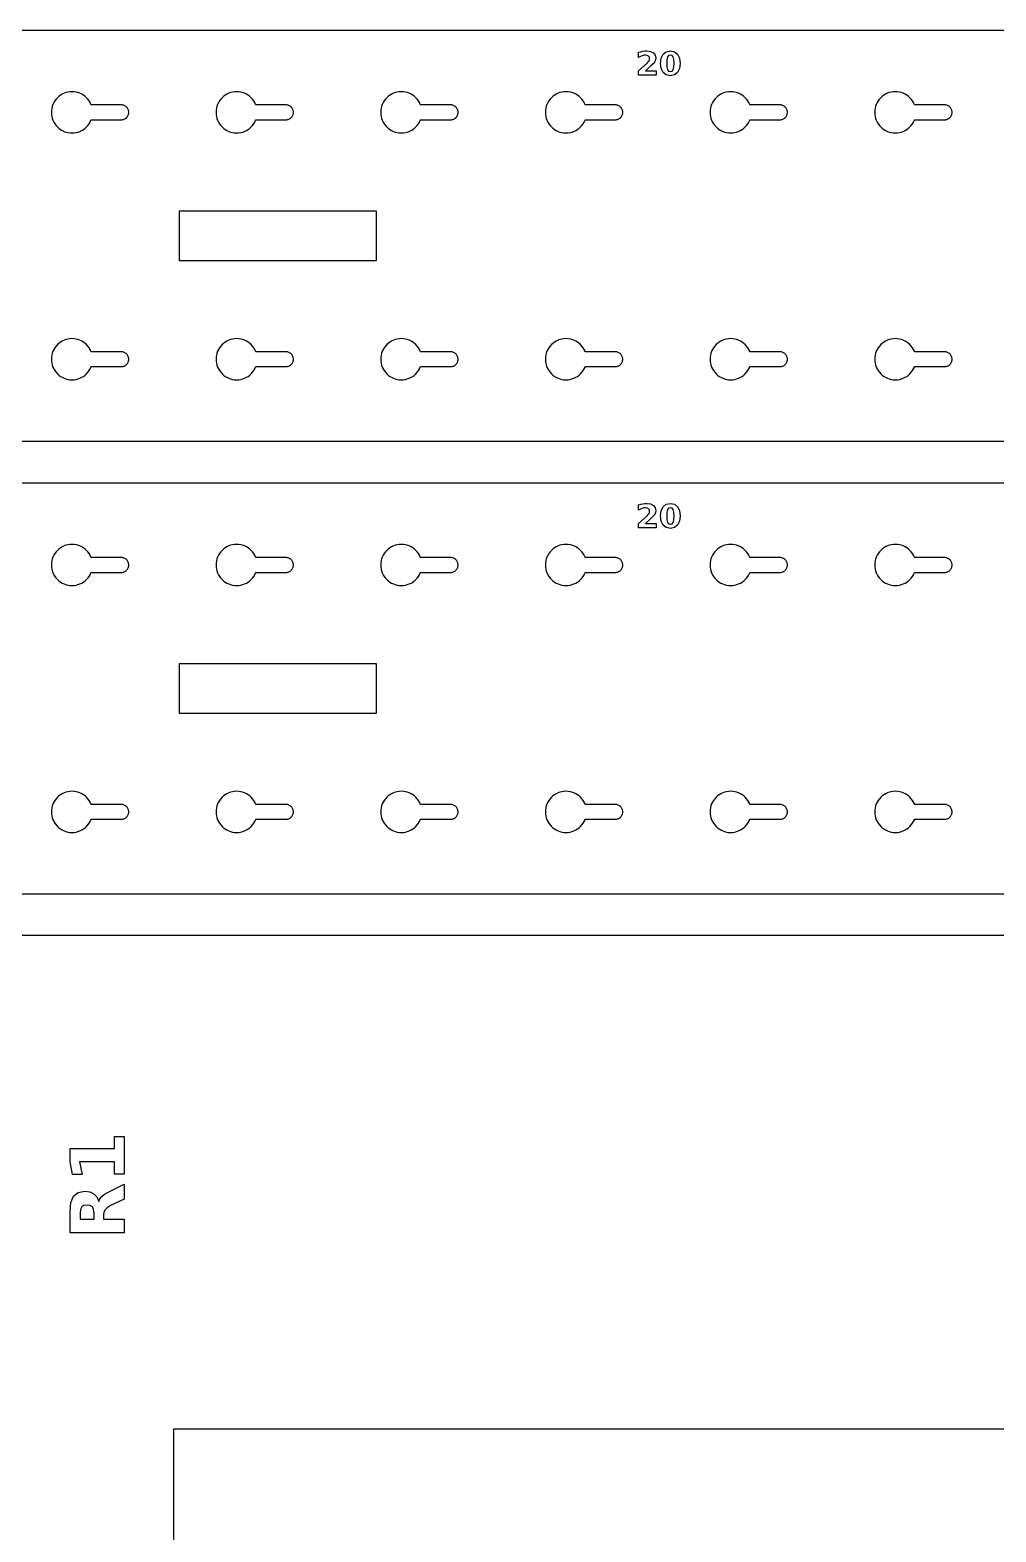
# Model space of a CAD drawing. Header units: millimetres. Extents: x 12 to 540, y 12 to 378.
# Drawn here: x 153.4 to 270.7, y 195 to 377.5 of the extents above; entities that cross this region are included whole.
import ezdxf

# ---------------------------------------------------------------- set-up
doc = ezdxf.new("R2010")
doc.units = ezdxf.units.MM
doc.layers.add('CUT', color=1, linetype='Continuous')
doc.layers.add('ENGRAVE', color=5, linetype='Continuous')

msp = doc.modelspace()

# ---------------------------------------------------------------- linework, layer by layer
at = {"layer": 'CUT', "color": 1}
for points in [[(18.5, 377.5), (448.5, 377.5), (448.5, 358.24), (458.4, 361.5), (458.4, 343.5), (448.5, 346.76), (448.5, 327.5), (18.5, 327.5), (18.5, 332.5), (12.5, 332.5), (12.5, 372.5), (18.5, 372.5)], [(160.43, 365.91), (160.58, 366.11), (160.7, 366.32), (160.81, 366.54), (160.83, 366.6), (164.5, 366.6), (164.59, 366.6), (164.68, 366.62), (164.76, 366.64), (164.84, 366.67), (164.92, 366.71), (165, 366.75), (165.07, 366.8), (165.14, 366.86), (165.2, 366.93), (165.25, 367), (165.29, 367.08), (165.33, 367.16), (165.36, 367.24), (165.38, 367.32), (165.4, 367.41), (165.4, 367.5), (165.4, 367.59), (165.38, 367.68), (165.36, 367.76), (165.33, 367.84), (165.29, 367.92), (165.25, 368), (165.2, 368.07), (165.14, 368.14), (165.07, 368.2), (165, 368.25), (164.92, 368.29), (164.84, 368.33), (164.76, 368.36), (164.68, 368.38), (164.59, 368.4), (164.5, 368.4), (160.83, 368.4), (160.81, 368.46), (160.7, 368.68), (160.58, 368.89), (160.43, 369.09), (160.27, 369.27), (160.09, 369.43), (159.89, 369.58), (159.68, 369.7), (159.46, 369.81), (159.23, 369.89), (158.99, 369.95), (158.75, 369.99), (158.5, 370), (158.25, 369.99), (158.01, 369.95), (157.77, 369.89), (157.54, 369.81), (157.32, 369.7), (157.11, 369.58), (156.91, 369.43), (156.73, 369.27), (156.57, 369.09), (156.42, 368.89), (156.3, 368.68), (156.19, 368.46), (156.11, 368.23), (156.05, 367.99), (156.01, 367.75), (156, 367.5), (156.01, 367.25), (156.05, 367.01), (156.11, 366.77), (156.19, 366.54), (156.3, 366.32), (156.42, 366.11), (156.57, 365.91), (156.73, 365.73), (156.91, 365.57), (157.11, 365.42), (157.32, 365.3), (157.54, 365.19), (157.77, 365.11), (158.01, 365.05), (158.25, 365.01), (158.5, 365), (158.75, 365.01), (158.99, 365.05), (159.23, 365.11), (159.46, 365.19), (159.68, 365.3), (159.89, 365.42), (160.09, 365.57), (160.27, 365.73)], [(180.43, 365.91), (180.58, 366.11), (180.7, 366.32), (180.81, 366.54), (180.83, 366.6), (184.5, 366.6), (184.59, 366.6), (184.68, 366.62), (184.76, 366.64), (184.84, 366.67), (184.92, 366.71), (185, 366.75), (185.07, 366.8), (185.14, 366.86), (185.2, 366.93), (185.25, 367), (185.29, 367.08), (185.33, 367.16), (185.36, 367.24), (185.38, 367.32), (185.4, 367.41), (185.4, 367.5), (185.4, 367.59), (185.38, 367.68), (185.36, 367.76), (185.33, 367.84), (185.29, 367.92), (185.25, 368), (185.2, 368.07), (185.14, 368.14), (185.07, 368.2), (185, 368.25), (184.92, 368.29), (184.84, 368.33), (184.76, 368.36), (184.68, 368.38), (184.59, 368.4), (184.5, 368.4), (180.83, 368.4), (180.81, 368.46), (180.7, 368.68), (180.58, 368.89), (180.43, 369.09), (180.27, 369.27), (180.09, 369.43), (179.89, 369.58), (179.68, 369.7), (179.46, 369.81), (179.23, 369.89), (178.99, 369.95), (178.75, 369.99), (178.5, 370), (178.25, 369.99), (178.01, 369.95), (177.77, 369.89), (177.54, 369.81), (177.32, 369.7), (177.11, 369.58), (176.91, 369.43), (176.73, 369.27), (176.57, 369.09), (176.42, 368.89), (176.3, 368.68), (176.19, 368.46), (176.11, 368.23), (176.05, 367.99), (176.01, 367.75), (176, 367.5), (176.01, 367.25), (176.05, 367.01), (176.11, 366.77), (176.19, 366.54), (176.3, 366.32), (176.42, 366.11), (176.57, 365.91), (176.73, 365.73), (176.91, 365.57), (177.11, 365.42), (177.32, 365.3), (177.54, 365.19), (177.77, 365.11), (178.01, 365.05), (178.25, 365.01), (178.5, 365), (178.75, 365.01), (178.99, 365.05), (179.23, 365.11), (179.46, 365.19), (179.68, 365.3), (179.89, 365.42), (180.09, 365.57), (180.27, 365.73)], [(200.43, 365.91), (200.58, 366.11), (200.7, 366.32), (200.81, 366.54), (200.83, 366.6), (204.5, 366.6), (204.59, 366.6), (204.68, 366.62), (204.76, 366.64), (204.84, 366.67), (204.92, 366.71), (205, 366.75), (205.07, 366.8), (205.14, 366.86), (205.2, 366.93), (205.25, 367), (205.29, 367.08), (205.33, 367.16), (205.36, 367.24), (205.38, 367.32), (205.4, 367.41), (205.4, 367.5), (205.4, 367.59), (205.38, 367.68), (205.36, 367.76), (205.33, 367.84), (205.29, 367.92), (205.25, 368), (205.2, 368.07), (205.14, 368.14), (205.07, 368.2), (205, 368.25), (204.92, 368.29), (204.84, 368.33), (204.76, 368.36), (204.68, 368.38), (204.59, 368.4), (204.5, 368.4), (200.83, 368.4), (200.81, 368.46), (200.7, 368.68), (200.58, 368.89), (200.43, 369.09), (200.27, 369.27), (200.09, 369.43), (199.89, 369.58), (199.68, 369.7), (199.46, 369.81), (199.23, 369.89), (198.99, 369.95), (198.75, 369.99), (198.5, 370), (198.25, 369.99), (198.01, 369.95), (197.77, 369.89), (197.54, 369.81), (197.32, 369.7), (197.11, 369.58), (196.91, 369.43), (196.73, 369.27), (196.57, 369.09), (196.42, 368.89), (196.3, 368.68), (196.19, 368.46), (196.11, 368.23), (196.05, 367.99), (196.01, 367.75), (196, 367.5), (196.01, 367.25), (196.05, 367.01), (196.11, 366.77), (196.19, 366.54), (196.3, 366.32), (196.42, 366.11), (196.57, 365.91), (196.73, 365.73), (196.91, 365.57), (197.11, 365.42), (197.32, 365.3), (197.54, 365.19), (197.77, 365.11), (198.01, 365.05), (198.25, 365.01), (198.5, 365), (198.75, 365.01), (198.99, 365.05), (199.23, 365.11), (199.46, 365.19), (199.68, 365.3), (199.89, 365.42), (200.09, 365.57), (200.27, 365.73)], [(220.27, 365.73), (220.43, 365.91), (220.58, 366.11), (220.7, 366.32), (220.81, 366.54), (220.83, 366.6), (224.5, 366.6), (224.59, 366.6), (224.68, 366.62), (224.76, 366.64), (224.84, 366.67), (224.92, 366.71), (225, 366.75), (225.07, 366.8), (225.14, 366.86), (225.2, 366.93), (225.25, 367), (225.29, 367.08), (225.33, 367.16), (225.36, 367.24), (225.38, 367.32), (225.4, 367.41), (225.4, 367.5), (225.4, 367.59), (225.38, 367.68), (225.36, 367.76), (225.33, 367.84), (225.29, 367.92), (225.25, 368), (225.2, 368.07), (225.14, 368.14), (225.07, 368.2), (225, 368.25), (224.92, 368.29), (224.84, 368.33), (224.76, 368.36), (224.68, 368.38), (224.59, 368.4), (224.5, 368.4), (220.83, 368.4), (220.81, 368.46), (220.7, 368.68), (220.58, 368.89), (220.43, 369.09), (220.27, 369.27), (220.09, 369.43), (219.89, 369.58), (219.68, 369.7), (219.46, 369.81), (219.23, 369.89), (218.99, 369.95), (218.75, 369.99), (218.5, 370), (218.25, 369.99), (218.01, 369.95), (217.77, 369.89), (217.54, 369.81), (217.32, 369.7), (217.11, 369.58), (216.91, 369.43), (216.73, 369.27), (216.57, 369.09), (216.42, 368.89), (216.3, 368.68), (216.19, 368.46), (216.11, 368.23), (216.05, 367.99), (216.01, 367.75), (216, 367.5), (216.01, 367.25), (216.05, 367.01), (216.11, 366.77), (216.19, 366.54), (216.3, 366.32), (216.42, 366.11), (216.57, 365.91), (216.73, 365.73), (216.91, 365.57), (217.11, 365.42), (217.32, 365.3), (217.54, 365.19), (217.77, 365.11), (218.01, 365.05), (218.25, 365.01), (218.5, 365), (218.75, 365.01), (218.99, 365.05), (219.23, 365.11), (219.46, 365.19), (219.68, 365.3), (219.89, 365.42), (220.09, 365.57)], [(240.27, 365.73), (240.43, 365.91), (240.58, 366.11), (240.7, 366.32), (240.81, 366.54), (240.83, 366.6), (244.5, 366.6), (244.59, 366.6), (244.68, 366.62), (244.76, 366.64), (244.84, 366.67), (244.92, 366.71), (245, 366.75), (245.07, 366.8), (245.14, 366.86), (245.2, 366.93), (245.25, 367), (245.29, 367.08), (245.33, 367.16), (245.36, 367.24), (245.38, 367.32), (245.4, 367.41), (245.4, 367.5), (245.4, 367.59), (245.38, 367.68), (245.36, 367.76), (245.33, 367.84), (245.29, 367.92), (245.25, 368), (245.2, 368.07), (245.14, 368.14), (245.07, 368.2), (245, 368.25), (244.92, 368.29), (244.84, 368.33), (244.76, 368.36), (244.68, 368.38), (244.59, 368.4), (244.5, 368.4), (240.83, 368.4), (240.81, 368.46), (240.7, 368.68), (240.58, 368.89), (240.43, 369.09), (240.27, 369.27), (240.09, 369.43), (239.89, 369.58), (239.68, 369.7), (239.46, 369.81), (239.23, 369.89), (238.99, 369.95), (238.75, 369.99), (238.5, 370), (238.25, 369.99), (238.01, 369.95), (237.77, 369.89), (237.54, 369.81), (237.32, 369.7), (237.11, 369.58), (236.91, 369.43), (236.73, 369.27), (236.57, 369.09), (236.42, 368.89), (236.3, 368.68), (236.19, 368.46), (236.11, 368.23), (236.05, 367.99), (236.01, 367.75), (236, 367.5), (236.01, 367.25), (236.05, 367.01), (236.11, 366.77), (236.19, 366.54), (236.3, 366.32), (236.42, 366.11), (236.57, 365.91), (236.73, 365.73), (236.91, 365.57), (237.11, 365.42), (237.32, 365.3), (237.54, 365.19), (237.77, 365.11), (238.01, 365.05), (238.25, 365.01), (238.5, 365), (238.75, 365.01), (238.99, 365.05), (239.23, 365.11), (239.46, 365.19), (239.68, 365.3), (239.89, 365.42), (240.09, 365.57)], [(260.43, 365.91), (260.58, 366.11), (260.7, 366.32), (260.81, 366.54), (260.83, 366.6), (264.5, 366.6), (264.59, 366.6), (264.68, 366.62), (264.76, 366.64), (264.84, 366.67), (264.92, 366.71), (265, 366.75), (265.07, 366.8), (265.14, 366.86), (265.2, 366.93), (265.25, 367), (265.29, 367.08), (265.33, 367.16), (265.36, 367.24), (265.38, 367.32), (265.4, 367.41), (265.4, 367.5), (265.4, 367.59), (265.38, 367.68), (265.36, 367.76), (265.33, 367.84), (265.29, 367.92), (265.25, 368), (265.2, 368.07), (265.14, 368.14), (265.07, 368.2), (265, 368.25), (264.92, 368.29), (264.84, 368.33), (264.76, 368.36), (264.68, 368.38), (264.59, 368.4), (264.5, 368.4), (260.83, 368.4), (260.81, 368.46), (260.7, 368.68), (260.58, 368.89), (260.43, 369.09), (260.27, 369.27), (260.09, 369.43), (259.89, 369.58), (259.68, 369.7), (259.46, 369.81), (259.23, 369.89), (258.99, 369.95), (258.75, 369.99), (258.5, 370), (258.25, 369.99), (258.01, 369.95), (257.77, 369.89), (257.54, 369.81), (257.32, 369.7), (257.11, 369.58), (256.91, 369.43), (256.73, 369.27), (256.57, 369.09), (256.42, 368.89), (256.3, 368.68), (256.19, 368.46), (256.11, 368.23), (256.05, 367.99), (256.01, 367.75), (256, 367.5), (256.01, 367.25), (256.05, 367.01), (256.11, 366.77), (256.19, 366.54), (256.3, 366.32), (256.42, 366.11), (256.57, 365.91), (256.73, 365.73), (256.91, 365.57), (257.11, 365.42), (257.32, 365.3), (257.54, 365.19), (257.77, 365.11), (258.01, 365.05), (258.25, 365.01), (258.5, 365), (258.75, 365.01), (258.99, 365.05), (259.23, 365.11), (259.46, 365.19), (259.68, 365.3), (259.89, 365.42), (260.09, 365.57), (260.27, 365.73)], [(195.5, 349.5), (195.5, 355.5), (171.5, 355.5), (171.5, 349.5)], [(160.43, 335.91), (160.58, 336.11), (160.7, 336.32), (160.81, 336.54), (160.83, 336.6), (164.5, 336.6), (164.59, 336.6), (164.68, 336.62), (164.76, 336.64), (164.84, 336.67), (164.92, 336.71), (165, 336.75), (165.07, 336.8), (165.14, 336.86), (165.2, 336.93), (165.25, 337), (165.29, 337.08), (165.33, 337.16), (165.36, 337.24), (165.38, 337.32), (165.4, 337.41), (165.4, 337.5), (165.4, 337.59), (165.38, 337.68), (165.36, 337.76), (165.33, 337.84), (165.29, 337.92), (165.25, 338), (165.2, 338.07), (165.14, 338.14), (165.07, 338.2), (165, 338.25), (164.92, 338.29), (164.84, 338.33), (164.76, 338.36), (164.68, 338.38), (164.59, 338.4), (164.5, 338.4), (160.83, 338.4), (160.81, 338.46), (160.7, 338.68), (160.58, 338.89), (160.43, 339.09), (160.27, 339.27), (160.09, 339.43), (159.89, 339.58), (159.68, 339.7), (159.46, 339.81), (159.23, 339.89), (158.99, 339.95), (158.75, 339.99), (158.5, 340), (158.25, 339.99), (158.01, 339.95), (157.77, 339.89), (157.54, 339.81), (157.32, 339.7), (157.11, 339.58), (156.91, 339.43), (156.73, 339.27), (156.57, 339.09), (156.42, 338.89), (156.3, 338.68), (156.19, 338.46), (156.11, 338.23), (156.05, 337.99), (156.01, 337.75), (156, 337.5), (156.01, 337.25), (156.05, 337.01), (156.11, 336.77), (156.19, 336.54), (156.3, 336.32), (156.42, 336.11), (156.57, 335.91), (156.73, 335.73), (156.91, 335.57), (157.11, 335.42), (157.32, 335.3), (157.54, 335.19), (157.77, 335.11), (158.01, 335.05), (158.25, 335.01), (158.5, 335), (158.75, 335.01), (158.99, 335.05), (159.23, 335.11), (159.46, 335.19), (159.68, 335.3), (159.89, 335.42), (160.09, 335.57), (160.27, 335.73)], [(180.43, 335.91), (180.58, 336.11), (180.7, 336.32), (180.81, 336.54), (180.83, 336.6), (184.5, 336.6), (184.59, 336.6), (184.68, 336.62), (184.76, 336.64), (184.84, 336.67), (184.92, 336.71), (185, 336.75), (185.07, 336.8), (185.14, 336.86), (185.2, 336.93), (185.25, 337), (185.29, 337.08), (185.33, 337.16), (185.36, 337.24), (185.38, 337.32), (185.4, 337.41), (185.4, 337.5), (185.4, 337.59), (185.38, 337.68), (185.36, 337.76), (185.33, 337.84), (185.29, 337.92), (185.25, 338), (185.2, 338.07), (185.14, 338.14), (185.07, 338.2), (185, 338.25), (184.92, 338.29), (184.84, 338.33), (184.76, 338.36), (184.68, 338.38), (184.59, 338.4), (184.5, 338.4), (180.83, 338.4), (180.81, 338.46), (180.7, 338.68), (180.58, 338.89), (180.43, 339.09), (180.27, 339.27), (180.09, 339.43), (179.89, 339.58), (179.68, 339.7), (179.46, 339.81), (179.23, 339.89), (178.99, 339.95), (178.75, 339.99), (178.5, 340), (178.25, 339.99), (178.01, 339.95), (177.77, 339.89), (177.54, 339.81), (177.32, 339.7), (177.11, 339.58), (176.91, 339.43), (176.73, 339.27), (176.57, 339.09), (176.42, 338.89), (176.3, 338.68), (176.19, 338.46), (176.11, 338.23), (176.05, 337.99), (176.01, 337.75), (176, 337.5), (176.01, 337.25), (176.05, 337.01), (176.11, 336.77), (176.19, 336.54), (176.3, 336.32), (176.42, 336.11), (176.57, 335.91), (176.73, 335.73), (176.91, 335.57), (177.11, 335.42), (177.32, 335.3), (177.54, 335.19), (177.77, 335.11), (178.01, 335.05), (178.25, 335.01), (178.5, 335), (178.75, 335.01), (178.99, 335.05), (179.23, 335.11), (179.46, 335.19), (179.68, 335.3), (179.89, 335.42), (180.09, 335.57), (180.27, 335.73)], [(200.43, 335.91), (200.58, 336.11), (200.7, 336.32), (200.81, 336.54), (200.83, 336.6), (204.5, 336.6), (204.59, 336.6), (204.68, 336.62), (204.76, 336.64), (204.84, 336.67), (204.92, 336.71), (205, 336.75), (205.07, 336.8), (205.14, 336.86), (205.2, 336.93), (205.25, 337), (205.29, 337.08), (205.33, 337.16), (205.36, 337.24), (205.38, 337.32), (205.4, 337.41), (205.4, 337.5), (205.4, 337.59), (205.38, 337.68), (205.36, 337.76), (205.33, 337.84), (205.29, 337.92), (205.25, 338), (205.2, 338.07), (205.14, 338.14), (205.07, 338.2), (205, 338.25), (204.92, 338.29), (204.84, 338.33), (204.76, 338.36), (204.68, 338.38), (204.59, 338.4), (204.5, 338.4), (200.83, 338.4), (200.81, 338.46), (200.7, 338.68), (200.58, 338.89), (200.43, 339.09), (200.27, 339.27), (200.09, 339.43), (199.89, 339.58), (199.68, 339.7), (199.46, 339.81), (199.23, 339.89), (198.99, 339.95), (198.75, 339.99), (198.5, 340), (198.25, 339.99), (198.01, 339.95), (197.77, 339.89), (197.54, 339.81), (197.32, 339.7), (197.11, 339.58), (196.91, 339.43), (196.73, 339.27), (196.57, 339.09), (196.42, 338.89), (196.3, 338.68), (196.19, 338.46), (196.11, 338.23), (196.05, 337.99), (196.01, 337.75), (196, 337.5), (196.01, 337.25), (196.05, 337.01), (196.11, 336.77), (196.19, 336.54), (196.3, 336.32), (196.42, 336.11), (196.57, 335.91), (196.73, 335.73), (196.91, 335.57), (197.11, 335.42), (197.32, 335.3), (197.54, 335.19), (197.77, 335.11), (198.01, 335.05), (198.25, 335.01), (198.5, 335), (198.75, 335.01), (198.99, 335.05), (199.23, 335.11), (199.46, 335.19), (199.68, 335.3), (199.89, 335.42), (200.09, 335.57), (200.27, 335.73)], [(220.43, 335.91), (220.58, 336.11), (220.7, 336.32), (220.81, 336.54), (220.83, 336.6), (224.5, 336.6), (224.59, 336.6), (224.68, 336.62), (224.76, 336.64), (224.84, 336.67), (224.92, 336.71), (225, 336.75), (225.07, 336.8), (225.14, 336.86), (225.2, 336.93), (225.25, 337), (225.29, 337.08), (225.33, 337.16), (225.36, 337.24), (225.38, 337.32), (225.4, 337.41), (225.4, 337.5), (225.4, 337.59), (225.38, 337.68), (225.36, 337.76), (225.33, 337.84), (225.29, 337.92), (225.25, 338), (225.2, 338.07), (225.14, 338.14), (225.07, 338.2), (225, 338.25), (224.92, 338.29), (224.84, 338.33), (224.76, 338.36), (224.68, 338.38), (224.59, 338.4), (224.5, 338.4), (220.83, 338.4), (220.81, 338.46), (220.7, 338.68), (220.58, 338.89), (220.43, 339.09), (220.27, 339.27), (220.09, 339.43), (219.89, 339.58), (219.68, 339.7), (219.46, 339.81), (219.23, 339.89), (218.99, 339.95), (218.75, 339.99), (218.5, 340), (218.25, 339.99), (218.01, 339.95), (217.77, 339.89), (217.54, 339.81), (217.32, 339.7), (217.11, 339.58), (216.91, 339.43), (216.73, 339.27), (216.57, 339.09), (216.42, 338.89), (216.3, 338.68), (216.19, 338.46), (216.11, 338.23), (216.05, 337.99), (216.01, 337.75), (216, 337.5), (216.01, 337.25), (216.05, 337.01), (216.11, 336.77), (216.19, 336.54), (216.3, 336.32), (216.42, 336.11), (216.57, 335.91), (216.73, 335.73), (216.91, 335.57), (217.11, 335.42), (217.32, 335.3), (217.54, 335.19), (217.77, 335.11), (218.01, 335.05), (218.25, 335.01), (218.5, 335), (218.75, 335.01), (218.99, 335.05), (219.23, 335.11), (219.46, 335.19), (219.68, 335.3), (219.89, 335.42), (220.09, 335.57), (220.27, 335.73)], [(240.43, 335.91), (240.58, 336.11), (240.7, 336.32), (240.81, 336.54), (240.83, 336.6), (244.5, 336.6), (244.59, 336.6), (244.68, 336.62), (244.76, 336.64), (244.84, 336.67), (244.92, 336.71), (245, 336.75), (245.07, 336.8), (245.14, 336.86), (245.2, 336.93), (245.25, 337), (245.29, 337.08), (245.33, 337.16), (245.36, 337.24), (245.38, 337.32), (245.4, 337.41), (245.4, 337.5), (245.4, 337.59), (245.38, 337.68), (245.36, 337.76), (245.33, 337.84), (245.29, 337.92), (245.25, 338), (245.2, 338.07), (245.14, 338.14), (245.07, 338.2), (245, 338.25), (244.92, 338.29), (244.84, 338.33), (244.76, 338.36), (244.68, 338.38), (244.59, 338.4), (244.5, 338.4), (240.83, 338.4), (240.81, 338.46), (240.7, 338.68), (240.58, 338.89), (240.43, 339.09), (240.27, 339.27), (240.09, 339.43), (239.89, 339.58), (239.68, 339.7), (239.46, 339.81), (239.23, 339.89), (238.99, 339.95), (238.75, 339.99), (238.5, 340), (238.25, 339.99), (238.01, 339.95), (237.77, 339.89), (237.54, 339.81), (237.32, 339.7), (237.11, 339.58), (236.91, 339.43), (236.73, 339.27), (236.57, 339.09), (236.42, 338.89), (236.3, 338.68), (236.19, 338.46), (236.11, 338.23), (236.05, 337.99), (236.01, 337.75), (236, 337.5), (236.01, 337.25), (236.05, 337.01), (236.11, 336.77), (236.19, 336.54), (236.3, 336.32), (236.42, 336.11), (236.57, 335.91), (236.73, 335.73), (236.91, 335.57), (237.11, 335.42), (237.32, 335.3), (237.54, 335.19), (237.77, 335.11), (238.01, 335.05), (238.25, 335.01), (238.5, 335), (238.75, 335.01), (238.99, 335.05), (239.23, 335.11), (239.46, 335.19), (239.68, 335.3), (239.89, 335.42), (240.09, 335.57), (240.27, 335.73)], [(260.43, 335.91), (260.58, 336.11), (260.7, 336.32), (260.81, 336.54), (260.83, 336.6), (264.5, 336.6), (264.59, 336.6), (264.68, 336.62), (264.76, 336.64), (264.84, 336.67), (264.92, 336.71), (265, 336.75), (265.07, 336.8), (265.14, 336.86), (265.2, 336.93), (265.25, 337), (265.29, 337.08), (265.33, 337.16), (265.36, 337.24), (265.38, 337.32), (265.4, 337.41), (265.4, 337.5), (265.4, 337.59), (265.38, 337.68), (265.36, 337.76), (265.33, 337.84), (265.29, 337.92), (265.25, 338), (265.2, 338.07), (265.14, 338.14), (265.07, 338.2), (265, 338.25), (264.92, 338.29), (264.84, 338.33), (264.76, 338.36), (264.68, 338.38), (264.59, 338.4), (264.5, 338.4), (260.83, 338.4), (260.81, 338.46), (260.7, 338.68), (260.58, 338.89), (260.43, 339.09), (260.27, 339.27), (260.09, 339.43), (259.89, 339.58), (259.68, 339.7), (259.46, 339.81), (259.23, 339.89), (258.99, 339.95), (258.75, 339.99), (258.5, 340), (258.25, 339.99), (258.01, 339.95), (257.77, 339.89), (257.54, 339.81), (257.32, 339.7), (257.11, 339.58), (256.91, 339.43), (256.73, 339.27), (256.57, 339.09), (256.42, 338.89), (256.3, 338.68), (256.19, 338.46), (256.11, 338.23), (256.05, 337.99), (256.01, 337.75), (256, 337.5), (256.01, 337.25), (256.05, 337.01), (256.11, 336.77), (256.19, 336.54), (256.3, 336.32), (256.42, 336.11), (256.57, 335.91), (256.73, 335.73), (256.91, 335.57), (257.11, 335.42), (257.32, 335.3), (257.54, 335.19), (257.77, 335.11), (258.01, 335.05), (258.25, 335.01), (258.5, 335), (258.75, 335.01), (258.99, 335.05), (259.23, 335.11), (259.46, 335.19), (259.68, 335.3), (259.89, 335.42), (260.09, 335.57), (260.27, 335.73)], [(18.5, 322.5), (448.5, 322.5), (448.5, 303.24), (458.4, 306.5), (458.4, 288.5), (448.5, 291.76), (448.5, 272.5), (18.5, 272.5), (18.5, 277.5), (12.5, 277.5), (12.5, 317.5), (18.5, 317.5)], [(160.43, 310.91), (160.58, 311.11), (160.7, 311.32), (160.81, 311.54), (160.83, 311.6), (164.5, 311.6), (164.59, 311.6), (164.68, 311.62), (164.76, 311.64), (164.84, 311.67), (164.92, 311.71), (165, 311.75), (165.07, 311.8), (165.14, 311.86), (165.2, 311.93), (165.25, 312), (165.29, 312.08), (165.33, 312.16), (165.36, 312.24), (165.38, 312.32), (165.4, 312.41), (165.4, 312.5), (165.4, 312.59), (165.38, 312.68), (165.36, 312.76), (165.33, 312.84), (165.29, 312.92), (165.25, 313), (165.2, 313.07), (165.14, 313.14), (165.07, 313.2), (165, 313.25), (164.92, 313.29), (164.84, 313.33), (164.76, 313.36), (164.68, 313.38), (164.59, 313.4), (164.5, 313.4), (160.83, 313.4), (160.81, 313.46), (160.7, 313.68), (160.58, 313.89), (160.43, 314.09), (160.27, 314.27), (160.09, 314.43), (159.89, 314.58), (159.68, 314.7), (159.46, 314.81), (159.23, 314.89), (158.99, 314.95), (158.75, 314.99), (158.5, 315), (158.25, 314.99), (158.01, 314.95), (157.77, 314.89), (157.54, 314.81), (157.32, 314.7), (157.11, 314.58), (156.91, 314.43), (156.73, 314.27), (156.57, 314.09), (156.42, 313.89), (156.3, 313.68), (156.19, 313.46), (156.11, 313.23), (156.05, 312.99), (156.01, 312.75), (156, 312.5), (156.01, 312.25), (156.05, 312.01), (156.11, 311.77), (156.19, 311.54), (156.3, 311.32), (156.42, 311.11), (156.57, 310.91), (156.73, 310.73), (156.91, 310.57), (157.11, 310.42), (157.32, 310.3), (157.54, 310.19), (157.77, 310.11), (158.01, 310.05), (158.25, 310.01), (158.5, 310), (158.75, 310.01), (158.99, 310.05), (159.23, 310.11), (159.46, 310.19), (159.68, 310.3), (159.89, 310.42), (160.09, 310.57), (160.27, 310.73)], [(180.43, 310.91), (180.58, 311.11), (180.7, 311.32), (180.81, 311.54), (180.83, 311.6), (184.5, 311.6), (184.59, 311.6), (184.68, 311.62), (184.76, 311.64), (184.84, 311.67), (184.92, 311.71), (185, 311.75), (185.07, 311.8), (185.14, 311.86), (185.2, 311.93), (185.25, 312), (185.29, 312.08), (185.33, 312.16), (185.36, 312.24), (185.38, 312.32), (185.4, 312.41), (185.4, 312.5), (185.4, 312.59), (185.38, 312.68), (185.36, 312.76), (185.33, 312.84), (185.29, 312.92), (185.25, 313), (185.2, 313.07), (185.14, 313.14), (185.07, 313.2), (185, 313.25), (184.92, 313.29), (184.84, 313.33), (184.76, 313.36), (184.68, 313.38), (184.59, 313.4), (184.5, 313.4), (180.83, 313.4), (180.81, 313.46), (180.7, 313.68), (180.58, 313.89), (180.43, 314.09), (180.27, 314.27), (180.09, 314.43), (179.89, 314.58), (179.68, 314.7), (179.46, 314.81), (179.23, 314.89), (178.99, 314.95), (178.75, 314.99), (178.5, 315), (178.25, 314.99), (178.01, 314.95), (177.77, 314.89), (177.54, 314.81), (177.32, 314.7), (177.11, 314.58), (176.91, 314.43), (176.73, 314.27), (176.57, 314.09), (176.42, 313.89), (176.3, 313.68), (176.19, 313.46), (176.11, 313.23), (176.05, 312.99), (176.01, 312.75), (176, 312.5), (176.01, 312.25), (176.05, 312.01), (176.11, 311.77), (176.19, 311.54), (176.3, 311.32), (176.42, 311.11), (176.57, 310.91), (176.73, 310.73), (176.91, 310.57), (177.11, 310.42), (177.32, 310.3), (177.54, 310.19), (177.77, 310.11), (178.01, 310.05), (178.25, 310.01), (178.5, 310), (178.75, 310.01), (178.99, 310.05), (179.23, 310.11), (179.46, 310.19), (179.68, 310.3), (179.89, 310.42), (180.09, 310.57), (180.27, 310.73)], [(200.43, 310.91), (200.58, 311.11), (200.7, 311.32), (200.81, 311.54), (200.83, 311.6), (204.5, 311.6), (204.59, 311.6), (204.68, 311.62), (204.76, 311.64), (204.84, 311.67), (204.92, 311.71), (205, 311.75), (205.07, 311.8), (205.14, 311.86), (205.2, 311.93), (205.25, 312), (205.29, 312.08), (205.33, 312.16), (205.36, 312.24), (205.38, 312.32), (205.4, 312.41), (205.4, 312.5), (205.4, 312.59), (205.38, 312.68), (205.36, 312.76), (205.33, 312.84), (205.29, 312.92), (205.25, 313), (205.2, 313.07), (205.14, 313.14), (205.07, 313.2), (205, 313.25), (204.92, 313.29), (204.84, 313.33), (204.76, 313.36), (204.68, 313.38), (204.59, 313.4), (204.5, 313.4), (200.83, 313.4), (200.81, 313.46), (200.7, 313.68), (200.58, 313.89), (200.43, 314.09), (200.27, 314.27), (200.09, 314.43), (199.89, 314.58), (199.68, 314.7), (199.46, 314.81), (199.23, 314.89), (198.99, 314.95), (198.75, 314.99), (198.5, 315), (198.25, 314.99), (198.01, 314.95), (197.77, 314.89), (197.54, 314.81), (197.32, 314.7), (197.11, 314.58), (196.91, 314.43), (196.73, 314.27), (196.57, 314.09), (196.42, 313.89), (196.3, 313.68), (196.19, 313.46), (196.11, 313.23), (196.05, 312.99), (196.01, 312.75), (196, 312.5), (196.01, 312.25), (196.05, 312.01), (196.11, 311.77), (196.19, 311.54), (196.3, 311.32), (196.42, 311.11), (196.57, 310.91), (196.73, 310.73), (196.91, 310.57), (197.11, 310.42), (197.32, 310.3), (197.54, 310.19), (197.77, 310.11), (198.01, 310.05), (198.25, 310.01), (198.5, 310), (198.75, 310.01), (198.99, 310.05), (199.23, 310.11), (199.46, 310.19), (199.68, 310.3), (199.89, 310.42), (200.09, 310.57), (200.27, 310.73)], [(220.27, 310.73), (220.43, 310.91), (220.58, 311.11), (220.7, 311.32), (220.81, 311.54), (220.83, 311.6), (224.5, 311.6), (224.59, 311.6), (224.68, 311.62), (224.76, 311.64), (224.84, 311.67), (224.92, 311.71), (225, 311.75), (225.07, 311.8), (225.14, 311.86), (225.2, 311.93), (225.25, 312), (225.29, 312.08), (225.33, 312.16), (225.36, 312.24), (225.38, 312.32), (225.4, 312.41), (225.4, 312.5), (225.4, 312.59), (225.38, 312.68), (225.36, 312.76), (225.33, 312.84), (225.29, 312.92), (225.25, 313), (225.2, 313.07), (225.14, 313.14), (225.07, 313.2), (225, 313.25), (224.92, 313.29), (224.84, 313.33), (224.76, 313.36), (224.68, 313.38), (224.59, 313.4), (224.5, 313.4), (220.83, 313.4), (220.81, 313.46), (220.7, 313.68), (220.58, 313.89), (220.43, 314.09), (220.27, 314.27), (220.09, 314.43), (219.89, 314.58), (219.68, 314.7), (219.46, 314.81), (219.23, 314.89), (218.99, 314.95), (218.75, 314.99), (218.5, 315), (218.25, 314.99), (218.01, 314.95), (217.77, 314.89), (217.54, 314.81), (217.32, 314.7), (217.11, 314.58), (216.91, 314.43), (216.73, 314.27), (216.57, 314.09), (216.42, 313.89), (216.3, 313.68), (216.19, 313.46), (216.11, 313.23), (216.05, 312.99), (216.01, 312.75), (216, 312.5), (216.01, 312.25), (216.05, 312.01), (216.11, 311.77), (216.19, 311.54), (216.3, 311.32), (216.42, 311.11), (216.57, 310.91), (216.73, 310.73), (216.91, 310.57), (217.11, 310.42), (217.32, 310.3), (217.54, 310.19), (217.77, 310.11), (218.01, 310.05), (218.25, 310.01), (218.5, 310), (218.75, 310.01), (218.99, 310.05), (219.23, 310.11), (219.46, 310.19), (219.68, 310.3), (219.89, 310.42), (220.09, 310.57)], [(240.27, 310.73), (240.43, 310.91), (240.58, 311.11), (240.7, 311.32), (240.81, 311.54), (240.83, 311.6), (244.5, 311.6), (244.59, 311.6), (244.68, 311.62), (244.76, 311.64), (244.84, 311.67), (244.92, 311.71), (245, 311.75), (245.07, 311.8), (245.14, 311.86), (245.2, 311.93), (245.25, 312), (245.29, 312.08), (245.33, 312.16), (245.36, 312.24), (245.38, 312.32), (245.4, 312.41), (245.4, 312.5), (245.4, 312.59), (245.38, 312.68), (245.36, 312.76), (245.33, 312.84), (245.29, 312.92), (245.25, 313), (245.2, 313.07), (245.14, 313.14), (245.07, 313.2), (245, 313.25), (244.92, 313.29), (244.84, 313.33), (244.76, 313.36), (244.68, 313.38), (244.59, 313.4), (244.5, 313.4), (240.83, 313.4), (240.81, 313.46), (240.7, 313.68), (240.58, 313.89), (240.43, 314.09), (240.27, 314.27), (240.09, 314.43), (239.89, 314.58), (239.68, 314.7), (239.46, 314.81), (239.23, 314.89), (238.99, 314.95), (238.75, 314.99), (238.5, 315), (238.25, 314.99), (238.01, 314.95), (237.77, 314.89), (237.54, 314.81), (237.32, 314.7), (237.11, 314.58), (236.91, 314.43), (236.73, 314.27), (236.57, 314.09), (236.42, 313.89), (236.3, 313.68), (236.19, 313.46), (236.11, 313.23), (236.05, 312.99), (236.01, 312.75), (236, 312.5), (236.01, 312.25), (236.05, 312.01), (236.11, 311.77), (236.19, 311.54), (236.3, 311.32), (236.42, 311.11), (236.57, 310.91), (236.73, 310.73), (236.91, 310.57), (237.11, 310.42), (237.32, 310.3), (237.54, 310.19), (237.77, 310.11), (238.01, 310.05), (238.25, 310.01), (238.5, 310), (238.75, 310.01), (238.99, 310.05), (239.23, 310.11), (239.46, 310.19), (239.68, 310.3), (239.89, 310.42), (240.09, 310.57)], [(260.43, 310.91), (260.58, 311.11), (260.7, 311.32), (260.81, 311.54), (260.83, 311.6), (264.5, 311.6), (264.59, 311.6), (264.68, 311.62), (264.76, 311.64), (264.84, 311.67), (264.92, 311.71), (265, 311.75), (265.07, 311.8), (265.14, 311.86), (265.2, 311.93), (265.25, 312), (265.29, 312.08), (265.33, 312.16), (265.36, 312.24), (265.38, 312.32), (265.4, 312.41), (265.4, 312.5), (265.4, 312.59), (265.38, 312.68), (265.36, 312.76), (265.33, 312.84), (265.29, 312.92), (265.25, 313), (265.2, 313.07), (265.14, 313.14), (265.07, 313.2), (265, 313.25), (264.92, 313.29), (264.84, 313.33), (264.76, 313.36), (264.68, 313.38), (264.59, 313.4), (264.5, 313.4), (260.83, 313.4), (260.81, 313.46), (260.7, 313.68), (260.58, 313.89), (260.43, 314.09), (260.27, 314.27), (260.09, 314.43), (259.89, 314.58), (259.68, 314.7), (259.46, 314.81), (259.23, 314.89), (258.99, 314.95), (258.75, 314.99), (258.5, 315), (258.25, 314.99), (258.01, 314.95), (257.77, 314.89), (257.54, 314.81), (257.32, 314.7), (257.11, 314.58), (256.91, 314.43), (256.73, 314.27), (256.57, 314.09), (256.42, 313.89), (256.3, 313.68), (256.19, 313.46), (256.11, 313.23), (256.05, 312.99), (256.01, 312.75), (256, 312.5), (256.01, 312.25), (256.05, 312.01), (256.11, 311.77), (256.19, 311.54), (256.3, 311.32), (256.42, 311.11), (256.57, 310.91), (256.73, 310.73), (256.91, 310.57), (257.11, 310.42), (257.32, 310.3), (257.54, 310.19), (257.77, 310.11), (258.01, 310.05), (258.25, 310.01), (258.5, 310), (258.75, 310.01), (258.99, 310.05), (259.23, 310.11), (259.46, 310.19), (259.68, 310.3), (259.89, 310.42), (260.09, 310.57), (260.27, 310.73)], [(195.5, 294.5), (195.5, 300.5), (171.5, 300.5), (171.5, 294.5)], [(160.43, 280.91), (160.58, 281.11), (160.7, 281.32), (160.81, 281.54), (160.83, 281.6), (164.5, 281.6), (164.59, 281.6), (164.68, 281.62), (164.76, 281.64), (164.84, 281.67), (164.92, 281.71), (165, 281.75), (165.07, 281.8), (165.14, 281.86), (165.2, 281.93), (165.25, 282), (165.29, 282.08), (165.33, 282.16), (165.36, 282.24), (165.38, 282.32), (165.4, 282.41), (165.4, 282.5), (165.4, 282.59), (165.38, 282.68), (165.36, 282.76), (165.33, 282.84), (165.29, 282.92), (165.25, 283), (165.2, 283.07), (165.14, 283.14), (165.07, 283.2), (165, 283.25), (164.92, 283.29), (164.84, 283.33), (164.76, 283.36), (164.68, 283.38), (164.59, 283.4), (164.5, 283.4), (160.83, 283.4), (160.81, 283.46), (160.7, 283.68), (160.58, 283.89), (160.43, 284.09), (160.27, 284.27), (160.09, 284.43), (159.89, 284.58), (159.68, 284.7), (159.46, 284.81), (159.23, 284.89), (158.99, 284.95), (158.75, 284.99), (158.5, 285), (158.25, 284.99), (158.01, 284.95), (157.77, 284.89), (157.54, 284.81), (157.32, 284.7), (157.11, 284.58), (156.91, 284.43), (156.73, 284.27), (156.57, 284.09), (156.42, 283.89), (156.3, 283.68), (156.19, 283.46), (156.11, 283.23), (156.05, 282.99), (156.01, 282.75), (156, 282.5), (156.01, 282.25), (156.05, 282.01), (156.11, 281.77), (156.19, 281.54), (156.3, 281.32), (156.42, 281.11), (156.57, 280.91), (156.73, 280.73), (156.91, 280.57), (157.11, 280.42), (157.32, 280.3), (157.54, 280.19), (157.77, 280.11), (158.01, 280.05), (158.25, 280.01), (158.5, 280), (158.75, 280.01), (158.99, 280.05), (159.23, 280.11), (159.46, 280.19), (159.68, 280.3), (159.89, 280.42), (160.09, 280.57), (160.27, 280.73)], [(180.43, 280.91), (180.58, 281.11), (180.7, 281.32), (180.81, 281.54), (180.83, 281.6), (184.5, 281.6), (184.59, 281.6), (184.68, 281.62), (184.76, 281.64), (184.84, 281.67), (184.92, 281.71), (185, 281.75), (185.07, 281.8), (185.14, 281.86), (185.2, 281.93), (185.25, 282), (185.29, 282.08), (185.33, 282.16), (185.36, 282.24), (185.38, 282.32), (185.4, 282.41), (185.4, 282.5), (185.4, 282.59), (185.38, 282.68), (185.36, 282.76), (185.33, 282.84), (185.29, 282.92), (185.25, 283), (185.2, 283.07), (185.14, 283.14), (185.07, 283.2), (185, 283.25), (184.92, 283.29), (184.84, 283.33), (184.76, 283.36), (184.68, 283.38), (184.59, 283.4), (184.5, 283.4), (180.83, 283.4), (180.81, 283.46), (180.7, 283.68), (180.58, 283.89), (180.43, 284.09), (180.27, 284.27), (180.09, 284.43), (179.89, 284.58), (179.68, 284.7), (179.46, 284.81), (179.23, 284.89), (178.99, 284.95), (178.75, 284.99), (178.5, 285), (178.25, 284.99), (178.01, 284.95), (177.77, 284.89), (177.54, 284.81), (177.32, 284.7), (177.11, 284.58), (176.91, 284.43), (176.73, 284.27), (176.57, 284.09), (176.42, 283.89), (176.3, 283.68), (176.19, 283.46), (176.11, 283.23), (176.05, 282.99), (176.01, 282.75), (176, 282.5), (176.01, 282.25), (176.05, 282.01), (176.11, 281.77), (176.19, 281.54), (176.3, 281.32), (176.42, 281.11), (176.57, 280.91), (176.73, 280.73), (176.91, 280.57), (177.11, 280.42), (177.32, 280.3), (177.54, 280.19), (177.77, 280.11), (178.01, 280.05), (178.25, 280.01), (178.5, 280), (178.75, 280.01), (178.99, 280.05), (179.23, 280.11), (179.46, 280.19), (179.68, 280.3), (179.89, 280.42), (180.09, 280.57), (180.27, 280.73)], [(200.43, 280.91), (200.58, 281.11), (200.7, 281.32), (200.81, 281.54), (200.83, 281.6), (204.5, 281.6), (204.59, 281.6), (204.68, 281.62), (204.76, 281.64), (204.84, 281.67), (204.92, 281.71), (205, 281.75), (205.07, 281.8), (205.14, 281.86), (205.2, 281.93), (205.25, 282), (205.29, 282.08), (205.33, 282.16), (205.36, 282.24), (205.38, 282.32), (205.4, 282.41), (205.4, 282.5), (205.4, 282.59), (205.38, 282.68), (205.36, 282.76), (205.33, 282.84), (205.29, 282.92), (205.25, 283), (205.2, 283.07), (205.14, 283.14), (205.07, 283.2), (205, 283.25), (204.92, 283.29), (204.84, 283.33), (204.76, 283.36), (204.68, 283.38), (204.59, 283.4), (204.5, 283.4), (200.83, 283.4), (200.81, 283.46), (200.7, 283.68), (200.58, 283.89), (200.43, 284.09), (200.27, 284.27), (200.09, 284.43), (199.89, 284.58), (199.68, 284.7), (199.46, 284.81), (199.23, 284.89), (198.99, 284.95), (198.75, 284.99), (198.5, 285), (198.25, 284.99), (198.01, 284.95), (197.77, 284.89), (197.54, 284.81), (197.32, 284.7), (197.11, 284.58), (196.91, 284.43), (196.73, 284.27), (196.57, 284.09), (196.42, 283.89), (196.3, 283.68), (196.19, 283.46), (196.11, 283.23), (196.05, 282.99), (196.01, 282.75), (196, 282.5), (196.01, 282.25), (196.05, 282.01), (196.11, 281.77), (196.19, 281.54), (196.3, 281.32), (196.42, 281.11), (196.57, 280.91), (196.73, 280.73), (196.91, 280.57), (197.11, 280.42), (197.32, 280.3), (197.54, 280.19), (197.77, 280.11), (198.01, 280.05), (198.25, 280.01), (198.5, 280), (198.75, 280.01), (198.99, 280.05), (199.23, 280.11), (199.46, 280.19), (199.68, 280.3), (199.89, 280.42), (200.09, 280.57), (200.27, 280.73)], [(220.43, 280.91), (220.58, 281.11), (220.7, 281.32), (220.81, 281.54), (220.83, 281.6), (224.5, 281.6), (224.59, 281.6), (224.68, 281.62), (224.76, 281.64), (224.84, 281.67), (224.92, 281.71), (225, 281.75), (225.07, 281.8), (225.14, 281.86), (225.2, 281.93), (225.25, 282), (225.29, 282.08), (225.33, 282.16), (225.36, 282.24), (225.38, 282.32), (225.4, 282.41), (225.4, 282.5), (225.4, 282.59), (225.38, 282.68), (225.36, 282.76), (225.33, 282.84), (225.29, 282.92), (225.25, 283), (225.2, 283.07), (225.14, 283.14), (225.07, 283.2), (225, 283.25), (224.92, 283.29), (224.84, 283.33), (224.76, 283.36), (224.68, 283.38), (224.59, 283.4), (224.5, 283.4), (220.83, 283.4), (220.81, 283.46), (220.7, 283.68), (220.58, 283.89), (220.43, 284.09), (220.27, 284.27), (220.09, 284.43), (219.89, 284.58), (219.68, 284.7), (219.46, 284.81), (219.23, 284.89), (218.99, 284.95), (218.75, 284.99), (218.5, 285), (218.25, 284.99), (218.01, 284.95), (217.77, 284.89), (217.54, 284.81), (217.32, 284.7), (217.11, 284.58), (216.91, 284.43), (216.73, 284.27), (216.57, 284.09), (216.42, 283.89), (216.3, 283.68), (216.19, 283.46), (216.11, 283.23), (216.05, 282.99), (216.01, 282.75), (216, 282.5), (216.01, 282.25), (216.05, 282.01), (216.11, 281.77), (216.19, 281.54), (216.3, 281.32), (216.42, 281.11), (216.57, 280.91), (216.73, 280.73), (216.91, 280.57), (217.11, 280.42), (217.32, 280.3), (217.54, 280.19), (217.77, 280.11), (218.01, 280.05), (218.25, 280.01), (218.5, 280), (218.75, 280.01), (218.99, 280.05), (219.23, 280.11), (219.46, 280.19), (219.68, 280.3), (219.89, 280.42), (220.09, 280.57), (220.27, 280.73)], [(240.43, 280.91), (240.58, 281.11), (240.7, 281.32), (240.81, 281.54), (240.83, 281.6), (244.5, 281.6), (244.59, 281.6), (244.68, 281.62), (244.76, 281.64), (244.84, 281.67), (244.92, 281.71), (245, 281.75), (245.07, 281.8), (245.14, 281.86), (245.2, 281.93), (245.25, 282), (245.29, 282.08), (245.33, 282.16), (245.36, 282.24), (245.38, 282.32), (245.4, 282.41), (245.4, 282.5), (245.4, 282.59), (245.38, 282.68), (245.36, 282.76), (245.33, 282.84), (245.29, 282.92), (245.25, 283), (245.2, 283.07), (245.14, 283.14), (245.07, 283.2), (245, 283.25), (244.92, 283.29), (244.84, 283.33), (244.76, 283.36), (244.68, 283.38), (244.59, 283.4), (244.5, 283.4), (240.83, 283.4), (240.81, 283.46), (240.7, 283.68), (240.58, 283.89), (240.43, 284.09), (240.27, 284.27), (240.09, 284.43), (239.89, 284.58), (239.68, 284.7), (239.46, 284.81), (239.23, 284.89), (238.99, 284.95), (238.75, 284.99), (238.5, 285), (238.25, 284.99), (238.01, 284.95), (237.77, 284.89), (237.54, 284.81), (237.32, 284.7), (237.11, 284.58), (236.91, 284.43), (236.73, 284.27), (236.57, 284.09), (236.42, 283.89), (236.3, 283.68), (236.19, 283.46), (236.11, 283.23), (236.05, 282.99), (236.01, 282.75), (236, 282.5), (236.01, 282.25), (236.05, 282.01), (236.11, 281.77), (236.19, 281.54), (236.3, 281.32), (236.42, 281.11), (236.57, 280.91), (236.73, 280.73), (236.91, 280.57), (237.11, 280.42), (237.32, 280.3), (237.54, 280.19), (237.77, 280.11), (238.01, 280.05), (238.25, 280.01), (238.5, 280), (238.75, 280.01), (238.99, 280.05), (239.23, 280.11), (239.46, 280.19), (239.68, 280.3), (239.89, 280.42), (240.09, 280.57), (240.27, 280.73)], [(260.43, 280.91), (260.58, 281.11), (260.7, 281.32), (260.81, 281.54), (260.83, 281.6), (264.5, 281.6), (264.59, 281.6), (264.68, 281.62), (264.76, 281.64), (264.84, 281.67), (264.92, 281.71), (265, 281.75), (265.07, 281.8), (265.14, 281.86), (265.2, 281.93), (265.25, 282), (265.29, 282.08), (265.33, 282.16), (265.36, 282.24), (265.38, 282.32), (265.4, 282.41), (265.4, 282.5), (265.4, 282.59), (265.38, 282.68), (265.36, 282.76), (265.33, 282.84), (265.29, 282.92), (265.25, 283), (265.2, 283.07), (265.14, 283.14), (265.07, 283.2), (265, 283.25), (264.92, 283.29), (264.84, 283.33), (264.76, 283.36), (264.68, 283.38), (264.59, 283.4), (264.5, 283.4), (260.83, 283.4), (260.81, 283.46), (260.7, 283.68), (260.58, 283.89), (260.43, 284.09), (260.27, 284.27), (260.09, 284.43), (259.89, 284.58), (259.68, 284.7), (259.46, 284.81), (259.23, 284.89), (258.99, 284.95), (258.75, 284.99), (258.5, 285), (258.25, 284.99), (258.01, 284.95), (257.77, 284.89), (257.54, 284.81), (257.32, 284.7), (257.11, 284.58), (256.91, 284.43), (256.73, 284.27), (256.57, 284.09), (256.42, 283.89), (256.3, 283.68), (256.19, 283.46), (256.11, 283.23), (256.05, 282.99), (256.01, 282.75), (256, 282.5), (256.01, 282.25), (256.05, 282.01), (256.11, 281.77), (256.19, 281.54), (256.3, 281.32), (256.42, 281.11), (256.57, 280.91), (256.73, 280.73), (256.91, 280.57), (257.11, 280.42), (257.32, 280.3), (257.54, 280.19), (257.77, 280.11), (258.01, 280.05), (258.25, 280.01), (258.5, 280), (258.75, 280.01), (258.99, 280.05), (259.23, 280.11), (259.46, 280.19), (259.68, 280.3), (259.89, 280.42), (260.09, 280.57), (260.27, 280.73)], [(385.98, 251), (385.98, 224), (400.83, 228.96), (400.83, 207.5), (170.83, 207.5), (170.83, 12.5), (134.67, 12.5), (139.83, 27.9), (111.83, 27.9), (116.98, 12.5), (80.83, 12.5), (80.83, 93.63), (59.09, 12.5), (42.46, 12.5), (46.28, 24.03), (25.31, 24.03), (29.13, 12.5), (12.5, 12.5), (80.83, 267.5), (127.41, 267.5), (170.83, 267.5), (400.83, 267.5), (400.83, 246.04)]]:
    msp.add_lwpolyline(points, close=True, dxfattribs=at)
at = {"layer": 'ENGRAVE', "color": 5}
for points in [[(228.15, 372.55), (229.44, 372.55), (229.44, 372), (227.32, 372), (227.32, 372.55), (228.38, 373.49), (228.5, 373.62), (228.59, 373.74), (228.64, 373.87), (228.66, 374), (228.63, 374.19), (228.52, 374.33), (228.36, 374.42), (228.16, 374.45), (227.97, 374.44), (227.77, 374.38), (227.56, 374.29), (227.32, 374.16), (227.32, 374.8), (227.58, 374.87), (227.83, 374.92), (228.07, 374.96), (228.31, 374.97), (228.78, 374.91), (229.13, 374.74), (229.34, 374.46), (229.42, 374.1), (229.39, 373.87), (229.29, 373.65), (229.1, 373.41), (228.78, 373.1)], [(232.38, 373.45), (232.3, 372.81), (232.06, 372.34), (231.68, 372.04), (231.18, 371.94), (230.67, 372.04), (230.29, 372.34), (230.05, 372.81), (229.97, 373.45), (230.05, 374.1), (230.29, 374.57), (230.67, 374.87), (231.18, 374.97), (231.68, 374.87), (232.06, 374.57), (232.3, 374.1)], [(231.62, 373.46), (231.6, 373.93), (231.52, 374.23), (231.38, 374.4), (231.18, 374.45), (230.97, 374.4), (230.83, 374.23), (230.75, 373.93), (230.73, 373.46), (230.75, 372.99), (230.83, 372.68), (230.97, 372.51), (231.18, 372.45), (231.38, 372.51), (231.52, 372.68), (231.6, 372.99)], [(228.15, 317.55), (229.44, 317.55), (229.44, 317), (227.32, 317), (227.32, 317.55), (228.38, 318.49), (228.5, 318.62), (228.59, 318.74), (228.64, 318.87), (228.66, 319), (228.63, 319.19), (228.52, 319.33), (228.36, 319.42), (228.16, 319.45), (227.97, 319.44), (227.77, 319.38), (227.56, 319.29), (227.32, 319.16), (227.32, 319.8), (227.58, 319.87), (227.83, 319.92), (228.07, 319.96), (228.31, 319.97), (228.78, 319.91), (229.13, 319.74), (229.34, 319.46), (229.42, 319.1), (229.39, 318.87), (229.29, 318.65), (229.1, 318.41), (228.78, 318.1)], [(232.38, 318.45), (232.3, 317.81), (232.06, 317.34), (231.68, 317.04), (231.18, 316.94), (230.67, 317.04), (230.29, 317.34), (230.05, 317.81), (229.97, 318.45), (230.05, 319.1), (230.29, 319.57), (230.67, 319.87), (231.18, 319.97), (231.68, 319.87), (232.06, 319.57), (232.3, 319.1)], [(231.62, 318.46), (231.6, 318.93), (231.52, 319.23), (231.38, 319.4), (231.18, 319.45), (230.97, 319.4), (230.83, 319.23), (230.75, 318.93), (230.73, 318.46), (230.75, 317.99), (230.83, 317.68), (230.97, 317.51), (231.18, 317.45), (231.38, 317.51), (231.52, 317.68), (231.6, 317.99)], [(163.66, 238.48), (163.66, 239.98), (159.42, 239.98), (159.73, 238.45), (158.58, 238.45), (158.27, 239.97), (158.27, 241.58), (163.66, 241.58), (163.66, 243.07), (164.83, 243.07), (164.83, 238.48)], [(162.34, 233.02), (164.83, 233.02), (164.83, 231.33), (158.27, 231.33), (158.27, 233.91), (158.37, 235.03), (158.7, 235.81), (159.26, 236.26), (160.08, 236.41), (160.67, 236.34), (161.14, 236.1), (161.51, 235.71), (161.76, 235.15), (161.89, 235.48), (162.12, 235.77), (162.47, 236.05), (162.96, 236.33), (164.83, 237.25), (164.83, 235.45), (163.2, 234.65), (162.78, 234.4), (162.53, 234.16), (162.39, 233.87), (162.34, 233.5)], [(161.18, 233.73), (161.13, 234.19), (160.98, 234.49), (160.72, 234.67), (160.33, 234.72), (159.94, 234.67), (159.69, 234.49), (159.54, 234.19), (159.49, 233.73), (159.49, 233.02), (161.18, 233.02)]]:
    msp.add_lwpolyline(points, close=True, dxfattribs=at)

doc.saveas('drawing.dxf')
